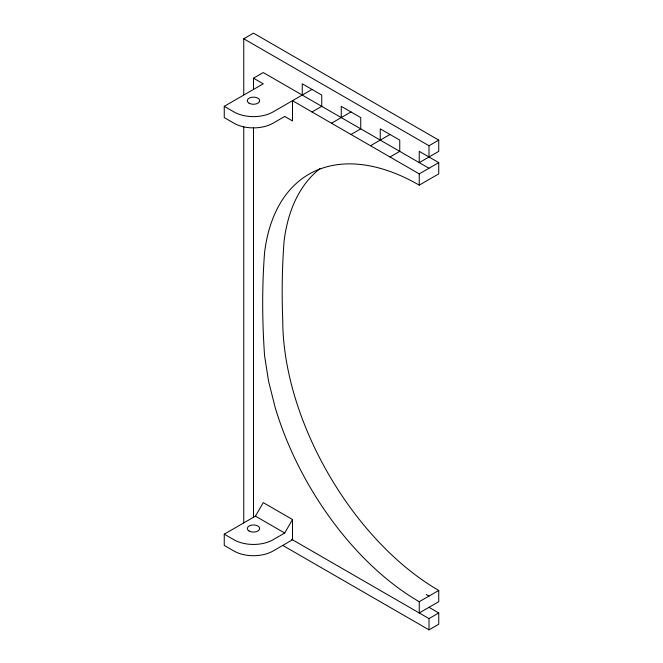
<?xml version="1.0" encoding="UTF-8"?>
<svg xmlns="http://www.w3.org/2000/svg" width="663" height="663" viewBox="0 0 663 663"><rect width="100%" height="100%" fill="white"/><g stroke="black" fill="none" stroke-linecap="round" stroke-linejoin="round"><path stroke-width="0.99" d="M255.446 516.137L263.252 502.629L292.499 519.519L292.499 539.781L272.999 551.044A27.581 15.92 0 0 1 233.998 551.044L224.251 545.409L224.251 534.154L255.446 516.137L284.7 533.027L292.499 519.519M243.752 94.635L243.752 38.777L253.498 33.15L438.749 140.108L438.749 151.363L419.248 162.617L419.248 151.363L438.749 162.617L438.749 173.88L419.248 185.134A220.622 127.379 60 0 0 264.587 252.462A747.358 431.489 60 0 0 264.587 355.782L268.565 381.192L275.12 407.289A220.622 127.379 60 0 0 419.248 601.706L419.248 612.96L438.749 601.706L438.749 590.443A220.622 127.379 60 0 1 282.753 320.246A747.358 431.489 60 0 1 284.087 241.208A220.622 127.379 60 0 1 320.279 168.419M253.498 89.571L253.498 78.184L263.252 72.557L429.002 168.253M284.7 116.464L272.999 123.219A27.581 15.92 0 0 1 233.998 123.219L224.251 117.591L224.251 106.329L263.252 83.811L253.498 78.184M312 89.439L272.999 111.956A27.581 15.92 0 0 1 233.998 111.956L224.251 106.329M312 111.956L321.754 106.329L321.754 95.074L302.253 83.811L302.253 95.074M331.5 123.219L351 111.956M351 134.473L360.747 128.846L360.747 117.591L341.246 106.329L341.246 117.591M370.501 145.736L390.001 134.473M390.001 156.99L399.748 151.363L399.748 140.108L380.247 128.846L380.247 140.108M243.752 38.777L429.002 145.736L438.749 140.108M284.518 116.356L292.499 120.964L292.499 100.701L419.248 173.88L438.749 162.617M284.7 533.027L272.999 539.781A27.581 15.92 0 0 1 233.998 539.781L224.251 534.154M419.248 601.706L438.749 590.443M291.612 539.268L429.002 618.596L438.749 612.96L438.749 624.223L429.002 629.85L282.96 545.533M426.309 594.52L429.002 596.078M429.002 607.333L438.749 612.96M429.002 145.736L429.002 156.99M429.002 618.596L429.002 629.85M419.248 173.88L419.248 185.134M253.498 127.893L253.498 517.264M243.752 126.708L243.752 522.892M249.114 103.237A6.207 3.58 0 0 0 259.49 101.63A6.207 3.58 0 0 0 251.89 97.237A6.207 3.58 0 0 0 249.114 103.237M249.114 531.055A6.207 3.58 0 0 0 259.49 529.455A6.207 3.58 0 0 0 251.89 525.063A6.207 3.58 0 0 0 249.114 531.055"/></g></svg>
